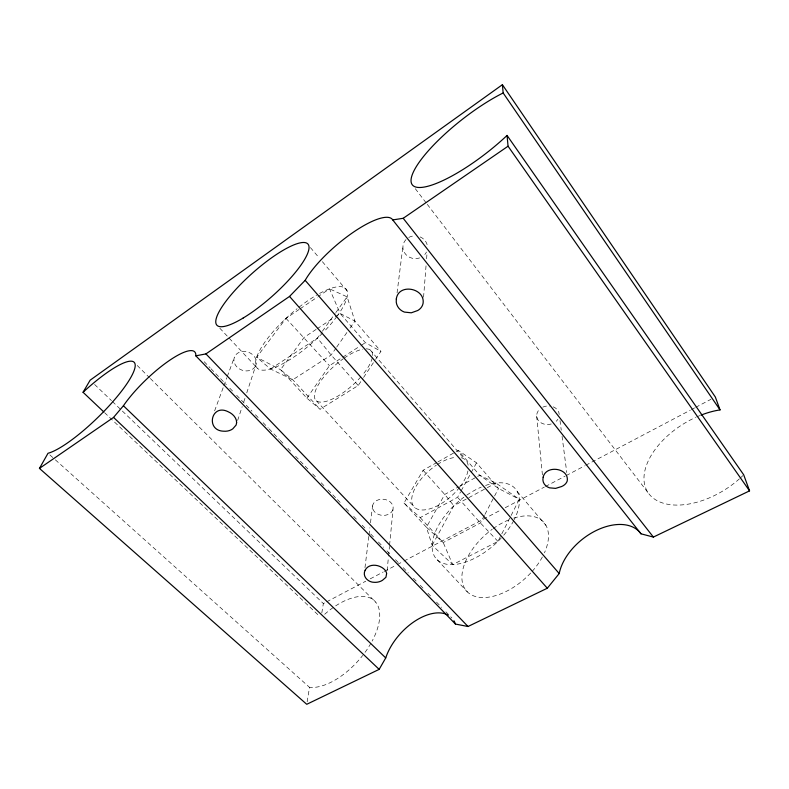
<?xml version="1.0" encoding="UTF-8"?>
<svg xmlns="http://www.w3.org/2000/svg" width="789" height="789" viewBox="0 0 789 789"><rect width="100%" height="100%" fill="white"/><g stroke="black" fill="none" stroke-linecap="round" stroke-linejoin="round"><path stroke-width="0.59" stroke-dasharray="3.94 2.96" d="M423.565 297.256L426.119 264.808M426.593 258.802L427.066 252.786M387.133 570.585L388.415 557.271M388.533 556.058L389.47 546.373M389.579 545.16L393.08 508.846A10.365 8.068 6.2 0 0 378.927 499.644A10.365 8.068 6.2 0 0 376.491 513.422A10.365 8.068 6.2 0 0 393.08 508.846M364.972 567.695L368.848 536.165M368.996 534.952L369.883 527.683M370.485 522.831L372.566 505.857M397.064 292.877L403.021 245.468M307.138 701.875L309.525 687.357A55.615 28.374 -48.1 0 0 362.723 655.422M321.804 612.954L323.352 603.546L325.532 602.401M237.637 420.448L242.193 406.67M243.712 402.074L245.231 397.488M246.75 392.892L255.863 365.327A11.48 9.527 19.7 0 0 242.904 351.43A11.48 9.527 19.7 0 0 236.73 366.737A11.48 9.527 19.7 0 0 255.863 365.327M214.618 410.862L223.465 386.847M223.889 385.703L226.837 377.694M227.262 376.55L234.432 357.111M436.948 462.453L423.091 470.274L403.998 503.027L426.405 527.22L432.155 545.278L452.728 564.628L497.958 541.392L501.242 534.922M501.794 533.837L510.562 516.568M511.104 515.493L519.32 499.299L495.887 483.036L479.732 475.284L458.281 450.411L456.15 451.614M484.377 515.434L480.412 522.989L443.231 542.546L426.405 527.22L444.73 494.447L458.517 486.902M484.949 514.359L494.013 497.1M494.575 496.025L498.54 488.48L476.536 462.827L458.281 450.411M403.998 503.027L420.192 517.623L457.59 497.307L460.559 491.922M461.151 490.847L470.619 473.607M471.211 472.532L476.536 462.827M432.155 545.278L453.853 505.739L486.192 488.273M299.169 309.436L286.003 318.361L256.701 357.249L280.549 369.706L306.882 398.149L320.038 409.264L358.236 385.505L362.901 378.473M363.571 377.477L374.923 360.415M375.584 359.409L380.929 351.381L354.922 321.064L340.177 313.499L329.546 288.853L318.411 296.398M306.882 398.149L329.467 365.692L341.775 357.802M336.045 348.038L331.153 355.03L292.778 379.775L270.499 368.996L256.701 357.249M336.745 347.032L347.229 332.051M350.03 328.056L354.922 321.064L347.121 296.851L329.546 288.853M270.499 368.996L317.464 338.116L321.695 332.218M322.405 331.232L335.118 313.549M335.818 312.572L347.121 296.851M300.175 308.755L317.395 297.088M316.133 329.417L304.12 337.376L280.549 369.706L292.778 379.775L320.038 409.264M317.139 328.757L334.171 317.474M335.167 316.813L340.177 313.499L365.366 342.692L380.929 351.381M342.801 357.151L360.238 345.976M361.263 345.326L365.366 342.692M438.013 461.851L455.075 452.215M459.583 486.32L476.546 477.02M477.611 476.448L479.732 475.284L498.54 488.48L519.32 499.299M487.267 487.691L495.887 483.036M326.616 601.829L365.82 581.168M370.169 578.879L383.237 571.995M384.322 571.414L396.305 565.102M397.39 564.529L402.834 561.66M403.929 561.087L500.828 510.019M505.187 507.731L544.38 487.069M545.475 486.497L565.072 476.171M566.157 475.599L584.669 465.845M585.763 465.273L690.286 410.191M691.381 409.609L694.645 407.893M695.73 407.321L710.978 399.283M49.845 454.908L54.431 459.011M55.348 459.829L309.525 687.357M104.533 412.617L319.239 615.962M94.581 384.45L111.496 400.644M112.383 401.502L323.352 603.546M137.217 365.485L149.456 377.625M150.324 378.493L375.742 602.204M204.173 361.678L210.15 367.861M211.008 368.749L226.384 384.657M229.796 388.198L233.219 391.729M236.631 395.269L252.007 411.177M255.419 414.708L258.841 418.249M263.112 422.667L268.23 427.963M269.088 428.851L279.336 439.463M280.194 440.341L283.606 443.882M287.877 448.3L291.289 451.831M295.559 456.249L309.229 470.392M312.651 473.933L316.064 477.463M321.192 482.769L324.604 486.3M328.017 489.841L336.558 498.678M337.416 499.565L341.686 503.984M345.957 508.402L350.227 512.82M353.64 516.351L357.91 520.779M362.181 525.198L366.451 529.616M370.722 534.035L374.992 538.453M378.414 541.984L383.533 547.29M386.955 550.83L391.226 555.249M395.496 559.667L398.909 563.198M403.179 567.616L408.308 572.922M413.426 578.229L416.848 581.759M420.261 585.3L424.531 589.718M427.954 593.249L430.518 595.902M436.495 602.096L441.613 607.392M445.884 611.81L451.87 618.004M286.003 318.361L329.467 365.692M497.958 541.392L480.412 522.989L457.59 497.307M219.806 328.194L257.589 368.443M437.126 559.687L467.463 592.006M420.192 517.623L443.231 542.546L452.728 564.628M316.32 400.743L414.718 507.485M423.091 470.274L444.73 494.447L453.853 505.739M358.236 385.505L331.153 355.03L317.464 338.116M370.021 349.764L464.484 459.168M310.393 247.549L319.16 257.885M322.346 261.642L347.042 290.776M517.239 491.547L545.988 525.444M415.3 188.699L426.524 203.365M427.273 204.341L648.893 493.796M560.003 420.557L561.265 430.232M562.054 436.278L566.778 472.572M536.678 416.079L542.418 474.968M366.027 348.856A37.162 13.265 -41.7 0 1 372.625 355.504M372.309 357.723A37.162 13.265 -41.7 0 1 362.329 375.16M360.79 376.945A37.162 13.265 -41.7 0 1 315.945 400.388A37.162 13.265 -41.7 0 1 343.185 358.817M344.112 358.157A37.162 13.265 -41.7 0 1 362.901 349.172M461.259 457.738A34.795 16.865 -41.7 0 1 468.143 465.293M467.936 470.905A34.795 16.865 -41.7 0 1 460.411 486.29M459.652 487.286A34.795 16.865 -41.7 0 1 414.521 507.297A34.795 16.865 -41.7 0 1 436.347 465.175M437.382 464.504A34.795 16.865 -41.7 0 1 454.247 457.531M742.873 475.609A66.098 38.888 -31.8 0 1 740.309 478.026M739.421 478.824A66.098 38.888 -31.8 0 1 648.41 493.145A66.098 38.888 -31.8 0 1 695.592 417.42M696.657 416.937A66.098 38.888 -31.8 0 1 699.863 415.586M324.673 614.276A55.615 28.374 -48.1 0 1 371.56 598.673A55.615 28.374 -48.1 0 1 372.112 641.122M370.929 643.262A55.615 28.374 -48.1 0 1 364.922 652.513M426.445 252.016A12.308 11.371 5.6 0 1 424.778 254.522M419.669 257.914A12.308 11.371 5.6 0 1 404.441 252.618A12.308 11.371 5.6 0 1 407.844 238.022M408.732 237.479A12.308 11.371 5.6 0 1 413.791 235.921M420.133 236.897A12.308 11.371 5.6 0 1 427.431 246.207M557.902 419.235A11.302 9.271 -6.4 0 1 556.196 421.267M551.274 423.989A11.302 9.271 -6.4 0 1 538.423 420.557A11.302 9.271 -6.4 0 1 539.617 409.284M542.733 407.193A11.302 9.271 -6.4 0 1 550.426 406.079M553.207 406.828A11.302 9.271 -6.4 0 1 559.223 414.501M513.738 518.087A51.689 29.509 -41.7 0 1 544.43 552.852M542.388 556.965A51.689 29.509 -41.7 0 1 531.49 572.143M530.691 573.001A51.689 29.509 -41.7 0 1 466.536 591.03A51.689 29.509 -41.7 0 1 492.247 529.271M493.174 528.6A51.689 29.509 -41.7 0 1 509.428 519.626M485.541 485.462A52.814 28.088 -41.7 0 1 514.241 519.626M513.728 520.622A52.814 28.088 -41.7 0 1 502.08 537.072M501.281 537.96A52.814 28.088 -41.7 0 1 436.485 559.036A52.814 28.088 -41.7 0 1 463.873 497.198M466.743 495.147A52.814 28.088 -41.7 0 1 481.211 487.129M319.555 293.459A59.471 17.91 -41.7 0 1 337.633 315.452M336.982 316.35A59.471 17.91 -41.7 0 1 323.658 331.991M322.8 332.879A59.471 17.91 -41.7 0 1 257.48 368.345A59.471 17.91 -41.7 0 1 297.108 308.696M299.001 307.197A59.471 17.91 -41.7 0 1 316.636 295.106"/><path stroke-width="1.18" d="M448.29 615.203A45.663 26.136 -47.2 0 0 413.811 621.88A45.663 26.136 -47.2 0 0 385.732 657.927L379.164 669.368L306.734 704.301L39.45 468.4L48.011 453.261A64.777 14.222 -44.2 0 0 107.057 408.071A64.777 14.222 -44.2 0 0 133.617 361.855A64.777 14.222 -44.2 0 0 83.062 392.281L103.635 411.769M83.062 392.281L90.133 380.19L502.396 84.699L715.327 396.985L720.032 409.895A66.098 38.888 -31.8 0 0 700.928 415.152M39.45 468.4L113.547 417.411L123.419 405.763A54.056 13.571 -43.8 0 1 168.885 360.829A54.056 13.571 -43.8 0 1 195.82 355.829L455.431 624.06L468.015 626.505L547.3 588.229L559.204 573.544A49.194 30.909 -38.2 0 1 596.287 530.474A49.194 30.909 -38.2 0 1 640.984 533.808L653.381 537.072L749.55 490.866L743.692 474.791L507.061 135.442A79.196 20.701 -38.1 0 1 411.069 181.431A79.196 20.701 -38.1 0 1 503.155 92.964L502.396 84.699M195.82 355.829L205.939 353.906L289.533 296.427L305.175 280.332A59.155 16.569 -40.5 0 1 352.762 232.617A59.155 16.569 -40.5 0 1 392.735 219.924L403.209 218.287L508.057 146.212L507.061 135.442M113.547 417.411L379.164 669.368M123.419 405.763L385.732 657.927M205.939 353.906L468.015 626.505M289.533 296.427L547.3 588.229M305.175 280.332L559.204 573.544M392.735 219.924L640.984 533.808M403.209 218.287L653.381 537.072M508.057 146.212L749.55 490.866M503.155 92.964L720.032 409.895M453.931 620.765A45.663 26.136 -47.2 0 1 455.431 624.06M396.305 298.962L396.256 302.256A13.462 12.466 -10.1 0 0 404.363 312.079L411.286 312.809L417.785 310.491A13.738 11.618 16.5 0 0 423.091 303.262C425.202 287.995 398.465 282.926 396.305 298.962M543.157 477.187L542.891 479.87A12.22 10.001 -16.2 0 0 549.46 487.829L555.604 488.381L561.64 486.517A12.516 9.281 4.5 0 0 567.222 481.004C569.402 468.045 545.958 464.534 543.157 477.187M236.631 422.687L236.118 425.044L232.735 428.891A12.713 10.859 10.5 0 1 223.701 431.198C205.337 430.804 211.048 403.307 227.982 411.661A12.437 9.034 24.1 0 1 236.315 420.152L236.631 422.687M365.139 570.25C362.023 576.315 368.039 582.351 374.104 582.312A11.391 9.054 -3.2 0 0 382.418 580.339L385.929 577.292L386.659 573.406A11.154 7.535 13.9 0 0 379.805 566.423C374.755 564.243 367.812 564.746 365.139 570.25M243.14 318.046A60.97 15.198 -41.7 0 0 308.805 245.665A60.97 15.198 -41.7 0 0 235.309 290.007A60.97 15.198 -41.7 0 0 243.14 318.046"/></g></svg>
